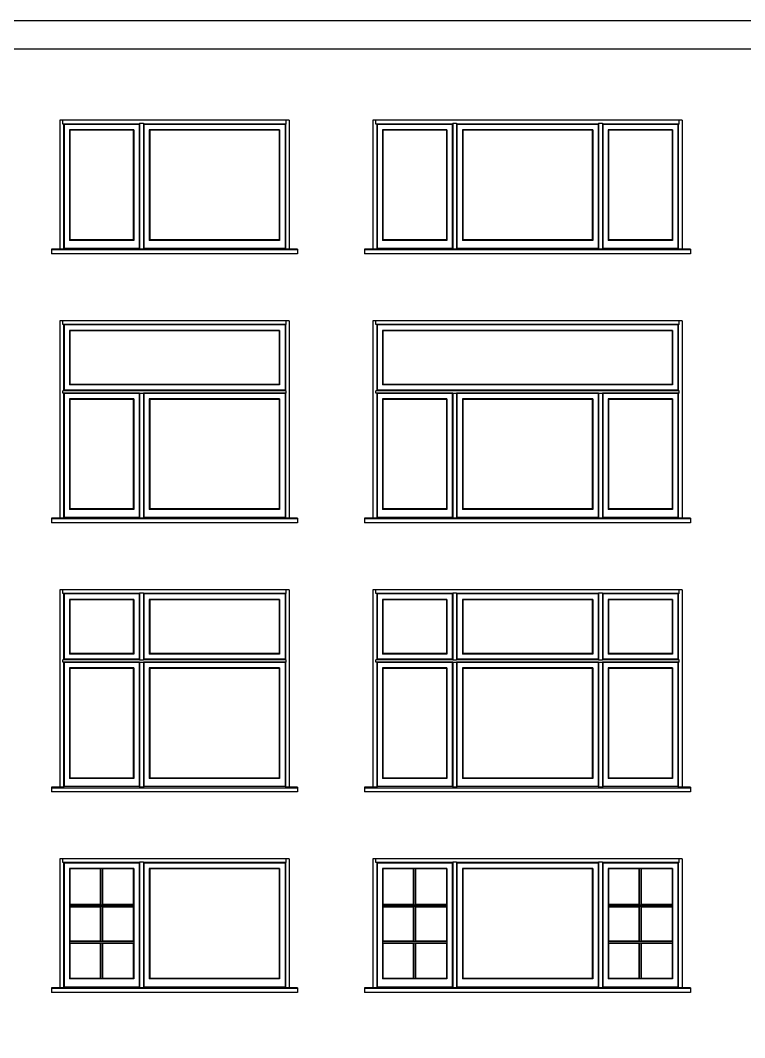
# Model space of a CAD drawing. Header units: inches. Extents: x 1985 to 11287, y 379 to 3234.
# Drawn here: x 9353.9 to 9613.8, y 1738.7 to 2103.7 of the extents above; entities that cross this region are included whole.
import ezdxf

# ---------------------------------------------------------------- set-up
doc = ezdxf.new("R2010")
doc.units = ezdxf.units.IN
doc.header["$MEASUREMENT"] = 0
doc.layers.add('elevation 99', color=7, linetype='CONTINUOUS')
doc.layers.add('separation 99', color=3, linetype='CONTINUOUS')

msp = doc.modelspace()

# ---------------------------------------------------------------- linework, layer by layer
at = {"layer": 'elevation 99'}
for p, q in [((9368.089626, 2067.85215), (9368.089626, 2021.601045)), ((9398.089608, 2067.85215), (9368.089626, 2067.85215)), ((9369.152126, 2066.47715), (9369.152126, 2067.85215)), ((9369.464626, 2066.47715), (9369.152126, 2066.47715)), ((9369.464626, 2066.47715), (9369.464626, 2021.601045)), ((9396.714608, 2066.47715), (9369.464626, 2066.47715)), ((9369.608032, 2066.333464), (9369.608032, 2021.851512)), ((9396.570922, 2066.333464), (9369.608032, 2066.333464)), ((9396.570922, 2066.333464), (9396.570922, 2021.851512)), ((9450.402089, 2067.85215), (9396.714608, 2067.85215)), ((9396.714608, 2066.78965), (9396.714608, 2021.601045)), ((9396.714608, 2066.78965), (9398.089608, 2066.78965)), ((9396.714608, 2066.47715), (9396.714608, 2021.601045)), ((9398.089608, 2066.78965), (9398.089608, 2021.601045)), ((9398.089608, 2066.47715), (9398.089608, 2021.601045)), ((9449.339589, 2066.47715), (9398.089608, 2066.47715)), ((9398.233014, 2066.333464), (9398.233014, 2021.851512)), ((9448.883404, 2066.333464), (9398.233014, 2066.333464)), ((9448.883404, 2066.333464), (9448.883404, 2021.851512)), ((9450.402089, 2067.85215), (9449.027089, 2067.85215)), ((9449.027089, 2066.47715), (9449.027089, 2021.601045)), ((9449.027089, 2066.47715), (9449.027089, 2021.601045)), ((9449.339589, 2066.47715), (9449.339589, 2067.85215)), ((9450.402089, 2067.85215), (9450.402089, 2021.601045)), ((9450.402089, 2066.78965), (9450.402089, 2021.601045)), ((9450.402089, 2066.47715), (9450.402089, 2021.601045)), ((9480.402047, 2067.85215), (9480.402047, 2021.601045)), ((9510.402029, 2067.85215), (9480.402047, 2067.85215)), ((9481.464547, 2066.47715), (9481.464547, 2067.85215)), ((9481.777047, 2066.47715), (9481.464547, 2066.47715)), ((9481.777047, 2066.47715), (9481.777047, 2021.601045)), ((9509.027029, 2066.47715), (9481.777047, 2066.47715)), ((9481.920453, 2066.333464), (9481.920453, 2021.851512)), ((9508.883343, 2066.333464), (9481.920453, 2066.333464)), ((9508.883343, 2066.333464), (9508.883343, 2021.851512)), ((9562.71451, 2067.85215), (9509.027029, 2067.85215)), ((9509.027029, 2066.78965), (9509.027029, 2021.601045)), ((9509.027029, 2066.78965), (9510.402029, 2066.78965)), ((9509.027029, 2066.47715), (9509.027029, 2021.601045)), ((9510.402029, 2066.78965), (9510.402029, 2021.601045)), ((9510.402029, 2066.47715), (9510.402029, 2021.601045)), ((9561.33951, 2066.47715), (9510.402029, 2066.47715)), ((9510.545435, 2066.333464), (9510.545435, 2021.851512)), ((9561.195825, 2066.333464), (9510.545435, 2066.333464)), ((9561.195825, 2066.333464), (9561.195825, 2021.851512)), ((9591.339492, 2067.85215), (9561.33951, 2067.85215)), ((9561.33951, 2066.78965), (9561.33951, 2021.601045)), ((9561.33951, 2066.78965), (9562.71451, 2066.78965)), ((9561.33951, 2066.47715), (9561.33951, 2021.601045)), ((9562.71451, 2066.78965), (9562.71451, 2021.601045)), ((9562.71451, 2066.47715), (9562.71451, 2021.601045)), ((9590.276992, 2066.47715), (9562.71451, 2066.47715)), ((9562.857917, 2066.333464), (9562.857917, 2021.851512)), ((9589.820806, 2066.333464), (9562.857917, 2066.333464)), ((9589.820806, 2066.333464), (9589.820806, 2021.851512)), ((9589.964492, 2066.47715), (9589.964492, 2021.601045)), ((9590.276992, 2066.47715), (9590.276992, 2067.85215)), ((9591.339492, 2067.85215), (9591.339492, 2021.601045)), ((9371.553912, 2064.387865), (9371.553912, 2024.734454)), ((9394.625322, 2064.387865), (9371.553912, 2064.387865)), ((9371.714626, 2064.22715), (9371.714626, 2024.895168)), ((9394.464608, 2064.22715), (9371.714626, 2064.22715)), ((9394.464608, 2064.22715), (9394.464608, 2024.895168)), ((9394.625322, 2064.387865), (9394.625322, 2024.734454)), ((9400.178893, 2064.387865), (9400.178893, 2024.734454)), ((9446.937804, 2064.387865), (9400.178893, 2064.387865)), ((9400.339608, 2064.22715), (9400.339608, 2024.895168)), ((9446.777089, 2064.22715), (9400.339608, 2064.22715)), ((9446.777089, 2064.22715), (9446.777089, 2024.895168)), ((9446.937804, 2064.387865), (9446.937804, 2024.734454)), ((9483.866333, 2064.387865), (9483.866333, 2024.734454)), ((9506.937743, 2064.387865), (9483.866333, 2064.387865)), ((9484.027047, 2064.22715), (9484.027047, 2024.895168)), ((9506.777029, 2064.22715), (9484.027047, 2064.22715)), ((9506.777029, 2064.22715), (9506.777029, 2024.895168)), ((9506.937743, 2064.387865), (9506.937743, 2024.734454)), ((9512.491314, 2064.387865), (9512.491314, 2024.734454)), ((9559.250225, 2064.387865), (9512.491314, 2064.387865)), ((9512.652029, 2064.22715), (9512.652029, 2024.895168)), ((9559.08951, 2064.22715), (9512.652029, 2064.22715)), ((9559.08951, 2064.22715), (9559.08951, 2024.895168)), ((9559.250225, 2064.387865), (9559.250225, 2024.734454)), ((9564.803796, 2064.387865), (9564.803796, 2024.734454)), ((9587.875207, 2064.387865), (9564.803796, 2064.387865)), ((9564.96451, 2064.22715), (9564.96451, 2024.895168)), ((9587.714492, 2064.22715), (9564.96451, 2064.22715)), ((9587.714492, 2064.22715), (9587.714492, 2024.895168)), ((9587.875207, 2064.387865), (9587.875207, 2024.734454)), ((9394.625322, 2024.734454), (9371.553912, 2024.734454)), ((9394.464608, 2024.895168), (9371.714626, 2024.895168)), ((9446.937804, 2024.734454), (9400.178893, 2024.734454)), ((9446.777089, 2024.895168), (9400.339608, 2024.895168)), ((9506.937743, 2024.734454), (9483.866333, 2024.734454)), ((9506.777029, 2024.895168), (9484.027047, 2024.895168)), ((9559.250225, 2024.734454), (9512.491314, 2024.734454)), ((9559.08951, 2024.895168), (9512.652029, 2024.895168)), ((9587.875207, 2024.734454), (9564.803796, 2024.734454)), ((9587.714492, 2024.895168), (9564.96451, 2024.895168)), ((9369.464626, 2021.601045), (9365.089626, 2021.601045)), ((9365.089626, 2021.601045), (9365.089626, 2019.918302)), ((9401.089608, 2021.314514), (9365.089626, 2021.314514)), ((9401.089608, 2019.918302), (9365.089626, 2019.918302)), ((9396.570922, 2021.851512), (9369.608032, 2021.851512)), ((9453.402089, 2021.314514), (9393.714608, 2021.314514)), ((9453.402089, 2019.918302), (9393.714608, 2019.918302)), ((9398.089608, 2021.601045), (9396.714608, 2021.601045)), ((9448.883404, 2021.851512), (9398.233014, 2021.851512)), ((9453.402089, 2021.314514), (9446.027089, 2021.314514)), ((9453.402089, 2019.918302), (9446.027089, 2019.918302)), ((9453.402089, 2021.601045), (9449.027089, 2021.601045)), ((9450.402089, 2021.601045), (9449.027089, 2021.601045)), ((9453.402089, 2021.601045), (9453.402089, 2019.918302)), ((9481.777047, 2021.601045), (9477.402047, 2021.601045)), ((9477.402047, 2021.601045), (9477.402047, 2019.918302)), ((9513.402029, 2021.314514), (9477.402047, 2021.314514)), ((9513.402029, 2019.918302), (9477.402047, 2019.918302)), ((9508.883343, 2021.851512), (9481.920453, 2021.851512)), ((9565.71451, 2021.314514), (9506.027029, 2021.314514)), ((9565.71451, 2019.918302), (9506.027029, 2019.918302)), ((9510.402029, 2021.601045), (9509.027029, 2021.601045)), ((9561.195825, 2021.851512), (9510.545435, 2021.851512)), ((9594.339492, 2021.314514), (9558.33951, 2021.314514)), ((9594.339492, 2019.918302), (9558.33951, 2019.918302)), ((9562.71451, 2021.601045), (9561.33951, 2021.601045)), ((9589.820806, 2021.851512), (9562.857917, 2021.851512)), ((9594.339492, 2021.601045), (9589.964492, 2021.601045)), ((9594.339492, 2021.601045), (9594.339492, 2019.918302)), ((9368.089626, 1995.918311), (9368.089626, 1970.728706)), ((9398.089608, 1995.918311), (9368.089626, 1995.918311)), ((9369.152126, 1994.543309), (9369.152126, 1995.918311)), ((9396.714608, 1994.543309), (9369.152126, 1994.543309)), ((9369.464626, 1994.543309), (9369.464626, 1970.728706)), ((9369.608032, 1994.399624), (9369.608032, 1970.979173)), ((9396.570922, 1994.399624), (9369.608032, 1994.399624)), ((9449.339589, 1994.543309), (9392.214608, 1994.543309)), ((9448.883404, 1994.399624), (9392.358014, 1994.399624)), ((9450.402089, 1995.918311), (9396.714608, 1995.918311)), ((9448.883404, 1994.399624), (9448.883404, 1970.979173)), ((9450.402089, 1995.918311), (9449.027089, 1995.918311)), ((9449.027089, 1994.543309), (9449.027089, 1970.728706)), ((9449.339589, 1994.543309), (9449.339589, 1995.918311)), ((9450.402089, 1995.918311), (9450.402089, 1970.728706)), ((9480.402047, 1995.918311), (9480.402047, 1970.728706)), ((9510.402029, 1995.918311), (9480.402047, 1995.918311)), ((9481.464547, 1994.543309), (9481.464547, 1995.918311)), ((9509.027029, 1994.543309), (9481.464547, 1994.543309)), ((9481.777047, 1994.543309), (9481.777047, 1970.728706)), ((9481.920453, 1994.399624), (9481.920453, 1970.979173)), ((9508.883343, 1994.399624), (9481.920453, 1994.399624)), ((9590.276992, 1994.543309), (9504.527029, 1994.543309)), ((9589.820806, 1994.399624), (9504.670435, 1994.399624)), ((9562.71451, 1995.918311), (9509.027029, 1995.918311)), ((9591.339492, 1995.918311), (9561.33951, 1995.918311)), ((9589.820806, 1994.399624), (9589.820806, 1970.979173)), ((9589.964492, 1994.543309), (9589.964492, 1970.728706)), ((9590.276992, 1994.543309), (9590.276992, 1995.918311)), ((9591.339492, 1995.918311), (9591.339492, 1970.728706)), ((9371.553912, 1992.454024), (9371.553912, 1972.862115)), ((9394.625322, 1992.454024), (9371.553912, 1992.454024)), ((9371.714626, 1992.293309), (9371.714626, 1973.022829)), ((9394.464608, 1992.293309), (9371.714626, 1992.293309)), ((9446.937804, 1992.454024), (9394.303893, 1992.454024)), ((9446.777089, 1992.293309), (9394.464608, 1992.293309)), ((9446.777089, 1992.293309), (9446.777089, 1973.022829)), ((9446.937804, 1992.454024), (9446.937804, 1972.862115)), ((9483.866333, 1992.454024), (9483.866333, 1972.862115)), ((9506.937743, 1992.454024), (9483.866333, 1992.454024)), ((9484.027047, 1992.293309), (9484.027047, 1973.022829)), ((9506.777029, 1992.293309), (9484.027047, 1992.293309)), ((9587.875207, 1992.454024), (9506.616314, 1992.454024)), ((9587.714492, 1992.293309), (9506.777029, 1992.293309)), ((9587.714492, 1992.293309), (9587.714492, 1973.022829)), ((9587.875207, 1992.454024), (9587.875207, 1972.862115)), ((9396.570922, 1970.979173), (9369.608032, 1970.979173)), ((9394.625322, 1972.862115), (9371.553912, 1972.862115)), ((9394.464608, 1973.022829), (9371.714626, 1973.022829)), ((9448.883404, 1970.979173), (9392.358014, 1970.979173)), ((9446.937804, 1972.862115), (9394.303893, 1972.862115)), ((9446.777089, 1973.022829), (9394.464608, 1973.022829)), ((9508.883343, 1970.979173), (9481.920453, 1970.979173)), ((9506.937743, 1972.862115), (9483.866333, 1972.862115)), ((9506.777029, 1973.022829), (9484.027047, 1973.022829)), ((9589.820806, 1970.979173), (9504.670435, 1970.979173)), ((9587.875207, 1972.862115), (9506.616314, 1972.862115)), ((9587.714492, 1973.022829), (9506.777029, 1973.022829)), ((9368.089626, 1970.728706), (9368.089626, 1925.072399)), ((9396.714608, 1970.728706), (9369.152126, 1970.728706)), ((9369.152126, 1969.948504), (9369.152126, 1970.728706)), ((9396.714608, 1969.948504), (9369.152126, 1969.948504)), ((9369.464626, 1969.948504), (9369.464626, 1925.072399)), ((9369.608032, 1969.804819), (9369.608032, 1925.322866)), ((9396.570922, 1969.804819), (9369.608032, 1969.804819)), ((9371.553912, 1967.859219), (9371.553912, 1928.205808)), ((9394.625322, 1967.859219), (9371.553912, 1967.859219)), ((9371.714626, 1967.698504), (9371.714626, 1928.366523)), ((9394.464608, 1967.698504), (9371.714626, 1967.698504)), ((9449.339589, 1970.728706), (9392.214608, 1970.728706)), ((9394.464608, 1967.698504), (9394.464608, 1928.366523)), ((9394.625322, 1967.859219), (9394.625322, 1928.205808)), ((9396.570922, 1969.804819), (9396.570922, 1925.322866)), ((9396.714608, 1969.948504), (9396.714608, 1925.072399)), ((9396.714608, 1969.948504), (9396.714608, 1925.072399)), ((9396.714608, 1969.948504), (9398.089608, 1969.948504)), ((9398.089608, 1969.948504), (9398.089608, 1925.072399)), ((9398.089608, 1969.948504), (9398.089608, 1925.072399)), ((9449.027089, 1969.948504), (9398.089608, 1969.948504)), ((9398.233014, 1969.804819), (9398.233014, 1925.322866)), ((9448.883404, 1969.804819), (9398.233014, 1969.804819)), ((9400.178893, 1967.859219), (9400.178893, 1928.205808)), ((9446.937804, 1967.859219), (9400.178893, 1967.859219)), ((9400.339608, 1967.698504), (9400.339608, 1928.366523)), ((9446.777089, 1967.698504), (9400.339608, 1967.698504)), ((9446.777089, 1967.698504), (9446.777089, 1928.366523)), ((9446.937804, 1967.859219), (9446.937804, 1928.205808)), ((9448.883404, 1969.804819), (9448.883404, 1925.322866)), ((9449.027089, 1969.948504), (9449.027089, 1925.072399)), ((9449.027089, 1969.948504), (9449.027089, 1925.072399)), ((9449.339589, 1969.948504), (9449.027089, 1969.948504)), ((9449.339589, 1969.948504), (9449.339589, 1970.728706)), ((9450.402089, 1970.728706), (9450.402089, 1925.072399)), ((9450.402089, 1969.948504), (9450.402089, 1925.072399)), ((9450.402089, 1969.948504), (9450.402089, 1925.072399)), ((9480.402047, 1970.728706), (9480.402047, 1925.072399)), ((9509.027029, 1970.728706), (9481.464547, 1970.728706)), ((9481.464547, 1969.948504), (9481.464547, 1970.728706)), ((9509.027029, 1969.948504), (9481.464547, 1969.948504)), ((9481.777047, 1969.948504), (9481.777047, 1925.072399)), ((9481.920453, 1969.804819), (9481.920453, 1925.322866)), ((9508.883343, 1969.804819), (9481.920453, 1969.804819)), ((9483.866333, 1967.859219), (9483.866333, 1928.205808)), ((9506.937743, 1967.859219), (9483.866333, 1967.859219)), ((9484.027047, 1967.698504), (9484.027047, 1928.366523)), ((9506.777029, 1967.698504), (9484.027047, 1967.698504)), ((9590.276992, 1970.728706), (9504.527029, 1970.728706)), ((9506.777029, 1967.698504), (9506.777029, 1928.366523)), ((9506.937743, 1967.859219), (9506.937743, 1928.205808)), ((9508.883343, 1969.804819), (9508.883343, 1925.322866)), ((9509.027029, 1969.948504), (9509.027029, 1925.072399)), ((9509.027029, 1969.948504), (9509.027029, 1925.072399)), ((9509.027029, 1969.948504), (9510.402029, 1969.948504)), ((9510.402029, 1969.948504), (9510.402029, 1925.072399)), ((9510.402029, 1969.948504), (9510.402029, 1925.072399)), ((9561.33951, 1969.948504), (9510.402029, 1969.948504)), ((9510.545435, 1969.804819), (9510.545435, 1925.322866)), ((9561.195825, 1969.804819), (9510.545435, 1969.804819)), ((9512.491314, 1967.859219), (9512.491314, 1928.205808)), ((9559.250225, 1967.859219), (9512.491314, 1967.859219)), ((9512.652029, 1967.698504), (9512.652029, 1928.366523)), ((9559.08951, 1967.698504), (9512.652029, 1967.698504)), ((9559.08951, 1967.698504), (9559.08951, 1928.366523)), ((9559.250225, 1967.859219), (9559.250225, 1928.205808)), ((9561.195825, 1969.804819), (9561.195825, 1925.322866)), ((9561.33951, 1969.948504), (9561.33951, 1925.072399)), ((9561.33951, 1969.948504), (9561.33951, 1925.072399)), ((9561.33951, 1969.948504), (9562.71451, 1969.948504)), ((9562.71451, 1969.948504), (9562.71451, 1925.072399)), ((9562.71451, 1969.948504), (9562.71451, 1925.072399)), ((9590.276992, 1969.948504), (9562.71451, 1969.948504)), ((9562.857917, 1969.804819), (9562.857917, 1925.322866)), ((9589.820806, 1969.804819), (9562.857917, 1969.804819)), ((9564.803796, 1967.859219), (9564.803796, 1928.205808)), ((9587.875207, 1967.859219), (9564.803796, 1967.859219)), ((9564.96451, 1967.698504), (9564.96451, 1928.366523)), ((9587.714492, 1967.698504), (9564.96451, 1967.698504)), ((9587.714492, 1967.698504), (9587.714492, 1928.366523)), ((9587.875207, 1967.859219), (9587.875207, 1928.205808)), ((9589.820806, 1969.804819), (9589.820806, 1925.322866)), ((9589.964492, 1969.948504), (9589.964492, 1925.072399)), ((9590.276992, 1969.948504), (9590.276992, 1970.728706)), ((9591.339492, 1970.728706), (9591.339492, 1925.072399)), ((9394.625322, 1928.205808), (9371.553912, 1928.205808)), ((9394.464608, 1928.366523), (9371.714626, 1928.366523)), ((9446.937804, 1928.205808), (9400.178893, 1928.205808)), ((9446.777089, 1928.366523), (9400.339608, 1928.366523)), ((9506.937743, 1928.205808), (9483.866333, 1928.205808)), ((9506.777029, 1928.366523), (9484.027047, 1928.366523)), ((9559.250225, 1928.205808), (9512.491314, 1928.205808)), ((9559.08951, 1928.366523), (9512.652029, 1928.366523)), ((9587.875207, 1928.205808), (9564.803796, 1928.205808)), ((9587.714492, 1928.366523), (9564.96451, 1928.366523)), ((9369.464626, 1925.072399), (9365.089626, 1925.072399)), ((9365.089626, 1925.072399), (9365.089626, 1923.389656)), ((9401.089608, 1924.785868), (9365.089626, 1924.785868)), ((9396.570922, 1925.322866), (9369.608032, 1925.322866)), ((9453.402089, 1924.785868), (9393.714608, 1924.785868)), ((9398.089608, 1925.072399), (9396.714608, 1925.072399)), ((9448.883404, 1925.322866), (9398.233014, 1925.322866)), ((9453.402089, 1924.785868), (9446.027089, 1924.785868)), ((9453.402089, 1925.072399), (9449.027089, 1925.072399)), ((9450.402089, 1925.072399), (9449.027089, 1925.072399)), ((9453.402089, 1925.072399), (9453.402089, 1923.389656)), ((9481.777047, 1925.072399), (9477.402047, 1925.072399)), ((9477.402047, 1925.072399), (9477.402047, 1923.389656)), ((9513.402029, 1924.785868), (9477.402047, 1924.785868)), ((9508.883343, 1925.322866), (9481.920453, 1925.322866)), ((9565.71451, 1924.785868), (9506.027029, 1924.785868)), ((9510.402029, 1925.072399), (9509.027029, 1925.072399)), ((9561.195825, 1925.322866), (9510.545435, 1925.322866)), ((9594.339492, 1924.785868), (9558.33951, 1924.785868)), ((9562.71451, 1925.072399), (9561.33951, 1925.072399)), ((9589.820806, 1925.322866), (9562.857917, 1925.322866)), ((9594.339492, 1925.072399), (9589.964492, 1925.072399)), ((9594.339492, 1925.072399), (9594.339492, 1923.389656)), ((9401.089608, 1923.389656), (9365.089626, 1923.389656)), ((9453.402089, 1923.389656), (9393.714608, 1923.389656)), ((9453.402089, 1923.389656), (9446.027089, 1923.389656)), ((9513.402029, 1923.389656), (9477.402047, 1923.389656)), ((9565.71451, 1923.389656), (9506.027029, 1923.389656)), ((9594.339492, 1923.389656), (9558.33951, 1923.389656)), ((9368.089626, 1899.389656), (9368.089626, 1874.200051)), ((9398.089608, 1899.389656), (9368.089626, 1899.389656)), ((9369.152126, 1898.014655), (9369.152126, 1899.389656)), ((9396.714608, 1898.014655), (9369.152126, 1898.014655)), ((9369.464626, 1898.014655), (9369.464626, 1874.200051)), ((9369.608032, 1897.870969), (9369.608032, 1874.450518)), ((9396.570922, 1897.870969), (9369.608032, 1897.870969)), ((9396.570922, 1897.870969), (9396.570922, 1874.450518)), ((9450.402089, 1899.389656), (9396.714608, 1899.389656)), ((9396.714608, 1898.327155), (9396.714608, 1874.200051)), ((9396.714608, 1898.327155), (9398.089608, 1898.327155)), ((9396.714608, 1898.014655), (9396.714608, 1874.200051)), ((9398.089608, 1898.327155), (9398.089608, 1874.200051)), ((9398.089608, 1898.014655), (9398.089608, 1874.200051)), ((9449.027089, 1898.014655), (9398.089608, 1898.014655)), ((9398.233014, 1897.870969), (9398.233014, 1874.450518)), ((9448.883404, 1897.870969), (9398.233014, 1897.870969)), ((9448.883404, 1897.870969), (9448.883404, 1874.450518)), ((9450.402089, 1899.389656), (9449.027089, 1899.389656)), ((9449.027089, 1898.014655), (9449.027089, 1874.200051)), ((9449.027089, 1898.014655), (9449.027089, 1874.200051)), ((9449.339589, 1898.014655), (9449.027089, 1898.014655)), ((9449.339589, 1898.014655), (9449.339589, 1899.389656)), ((9450.402089, 1899.389656), (9450.402089, 1874.200051)), ((9480.402047, 1899.389656), (9480.402047, 1874.200051)), ((9510.402029, 1899.389656), (9480.402047, 1899.389656)), ((9481.464547, 1898.014655), (9481.464547, 1899.389656)), ((9509.027029, 1898.014655), (9481.464547, 1898.014655)), ((9481.777047, 1898.014655), (9481.777047, 1874.200051)), ((9481.920453, 1897.870969), (9481.920453, 1874.450518)), ((9508.883343, 1897.870969), (9481.920453, 1897.870969)), ((9508.883343, 1897.870969), (9508.883343, 1874.450518)), ((9562.71451, 1899.389656), (9509.027029, 1899.389656)), ((9509.027029, 1898.327155), (9509.027029, 1874.200051)), ((9509.027029, 1898.327155), (9510.402029, 1898.327155)), ((9509.027029, 1898.014655), (9509.027029, 1874.200051)), ((9510.402029, 1898.327155), (9510.402029, 1874.200051)), ((9510.402029, 1898.014655), (9510.402029, 1874.200051)), ((9561.33951, 1898.014655), (9510.402029, 1898.014655)), ((9510.545435, 1897.870969), (9510.545435, 1874.450518)), ((9561.195825, 1897.870969), (9510.545435, 1897.870969)), ((9561.195825, 1897.870969), (9561.195825, 1874.450518)), ((9591.339492, 1899.389656), (9561.33951, 1899.389656)), ((9561.33951, 1898.327155), (9561.33951, 1874.200051)), ((9561.33951, 1898.327155), (9562.71451, 1898.327155)), ((9561.33951, 1898.014655), (9561.33951, 1874.200051)), ((9562.71451, 1898.327155), (9562.71451, 1874.200051)), ((9562.71451, 1898.014655), (9562.71451, 1874.200051)), ((9590.276992, 1898.014655), (9562.71451, 1898.014655)), ((9562.857917, 1897.870969), (9562.857917, 1874.450518)), ((9589.820806, 1897.870969), (9562.857917, 1897.870969)), ((9589.820806, 1897.870969), (9589.820806, 1874.450518)), ((9589.964492, 1898.014655), (9589.964492, 1874.200051)), ((9590.276992, 1898.014655), (9590.276992, 1899.389656)), ((9591.339492, 1899.389656), (9591.339492, 1874.200051)), ((9371.553912, 1895.925369), (9371.553912, 1876.33346)), ((9394.625322, 1895.925369), (9371.553912, 1895.925369)), ((9371.714626, 1895.764655), (9371.714626, 1876.494175)), ((9394.464608, 1895.764655), (9371.714626, 1895.764655)), ((9394.464608, 1895.764655), (9394.464608, 1876.494175)), ((9394.625322, 1895.925369), (9394.625322, 1876.33346)), ((9400.178893, 1895.925369), (9400.178893, 1876.33346)), ((9446.937804, 1895.925369), (9400.178893, 1895.925369)), ((9400.339608, 1895.764655), (9400.339608, 1876.494175)), ((9446.777089, 1895.764655), (9400.339608, 1895.764655)), ((9446.777089, 1895.764655), (9446.777089, 1876.494175)), ((9446.937804, 1895.925369), (9446.937804, 1876.33346)), ((9483.866333, 1895.925369), (9483.866333, 1876.33346)), ((9506.937743, 1895.925369), (9483.866333, 1895.925369)), ((9484.027047, 1895.764655), (9484.027047, 1876.494175)), ((9506.777029, 1895.764655), (9484.027047, 1895.764655)), ((9506.777029, 1895.764655), (9506.777029, 1876.494175)), ((9506.937743, 1895.925369), (9506.937743, 1876.33346)), ((9512.491314, 1895.925369), (9512.491314, 1876.33346)), ((9559.250225, 1895.925369), (9512.491314, 1895.925369)), ((9512.652029, 1895.764655), (9512.652029, 1876.494175)), ((9559.08951, 1895.764655), (9512.652029, 1895.764655)), ((9559.08951, 1895.764655), (9559.08951, 1876.494175)), ((9559.250225, 1895.925369), (9559.250225, 1876.33346)), ((9564.803796, 1895.925369), (9564.803796, 1876.33346)), ((9587.875207, 1895.925369), (9564.803796, 1895.925369)), ((9564.96451, 1895.764655), (9564.96451, 1876.494175)), ((9587.714492, 1895.764655), (9564.96451, 1895.764655)), ((9587.714492, 1895.764655), (9587.714492, 1876.494175)), ((9587.875207, 1895.925369), (9587.875207, 1876.33346)), ((9394.625322, 1876.33346), (9371.553912, 1876.33346)), ((9394.464608, 1876.494175), (9371.714626, 1876.494175)), ((9446.937804, 1876.33346), (9400.178893, 1876.33346)), ((9446.777089, 1876.494175), (9400.339608, 1876.494175)), ((9506.937743, 1876.33346), (9483.866333, 1876.33346)), ((9506.777029, 1876.494175), (9484.027047, 1876.494175)), ((9559.250225, 1876.33346), (9512.491314, 1876.33346)), ((9559.08951, 1876.494175), (9512.652029, 1876.494175)), ((9587.875207, 1876.33346), (9564.803796, 1876.33346)), ((9587.714492, 1876.494175), (9564.96451, 1876.494175)), ((9368.089626, 1874.200051), (9368.089626, 1828.543744)), ((9396.714608, 1874.200051), (9369.152126, 1874.200051)), ((9369.152126, 1873.41985), (9369.152126, 1874.200051)), ((9396.714608, 1873.41985), (9369.152126, 1873.41985)), ((9369.464626, 1873.41985), (9369.464626, 1828.543744)), ((9396.570922, 1874.450518), (9369.608032, 1874.450518)), ((9369.608032, 1873.276164), (9369.608032, 1828.794211)), ((9396.570922, 1873.276164), (9369.608032, 1873.276164)), ((9396.570922, 1873.276164), (9396.570922, 1828.794211)), ((9396.714608, 1874.200051), (9398.089608, 1874.200051)), ((9396.714608, 1873.41985), (9396.714608, 1828.543744)), ((9396.714608, 1873.41985), (9396.714608, 1828.543744)), ((9396.714608, 1873.41985), (9398.089608, 1873.41985)), ((9449.339589, 1874.200051), (9398.089608, 1874.200051)), ((9398.089608, 1873.41985), (9398.089608, 1828.543744)), ((9398.089608, 1873.41985), (9398.089608, 1828.543744)), ((9449.339589, 1873.41985), (9398.089608, 1873.41985)), ((9448.883404, 1874.450518), (9398.233014, 1874.450518)), ((9398.233014, 1873.276164), (9398.233014, 1828.794211)), ((9448.883404, 1873.276164), (9398.233014, 1873.276164)), ((9448.883404, 1873.276164), (9448.883404, 1828.794211)), ((9449.027089, 1873.41985), (9449.027089, 1828.543744)), ((9449.027089, 1873.41985), (9449.027089, 1828.543744)), ((9449.339589, 1873.41985), (9449.339589, 1874.200051)), ((9450.402089, 1874.200051), (9450.402089, 1828.543744)), ((9480.402047, 1874.200051), (9480.402047, 1828.543744)), ((9509.027029, 1874.200051), (9481.464547, 1874.200051)), ((9481.464547, 1873.41985), (9481.464547, 1874.200051)), ((9509.027029, 1873.41985), (9481.464547, 1873.41985)), ((9481.777047, 1873.41985), (9481.777047, 1828.543744)), ((9508.883343, 1874.450518), (9481.920453, 1874.450518)), ((9481.920453, 1873.276164), (9481.920453, 1828.794211)), ((9508.883343, 1873.276164), (9481.920453, 1873.276164)), ((9508.883343, 1873.276164), (9508.883343, 1828.794211)), ((9509.027029, 1874.200051), (9510.402029, 1874.200051)), ((9509.027029, 1873.41985), (9509.027029, 1828.543744)), ((9509.027029, 1873.41985), (9509.027029, 1828.543744)), ((9509.027029, 1873.41985), (9510.402029, 1873.41985)), ((9561.33951, 1874.200051), (9510.402029, 1874.200051)), ((9510.402029, 1873.41985), (9510.402029, 1828.543744)), ((9510.402029, 1873.41985), (9510.402029, 1828.543744)), ((9561.33951, 1873.41985), (9510.402029, 1873.41985)), ((9561.195825, 1874.450518), (9510.545435, 1874.450518)), ((9510.545435, 1873.276164), (9510.545435, 1828.794211)), ((9561.195825, 1873.276164), (9510.545435, 1873.276164)), ((9561.195825, 1873.276164), (9561.195825, 1828.794211)), ((9561.33951, 1874.200051), (9562.71451, 1874.200051)), ((9561.33951, 1873.41985), (9561.33951, 1828.543744)), ((9561.33951, 1873.41985), (9561.33951, 1828.543744)), ((9561.33951, 1873.41985), (9562.71451, 1873.41985)), ((9590.276992, 1874.200051), (9562.71451, 1874.200051)), ((9562.71451, 1873.41985), (9562.71451, 1828.543744)), ((9562.71451, 1873.41985), (9562.71451, 1828.543744)), ((9590.276992, 1873.41985), (9562.71451, 1873.41985)), ((9589.820806, 1874.450518), (9562.857917, 1874.450518)), ((9562.857917, 1873.276164), (9562.857917, 1828.794211)), ((9589.820806, 1873.276164), (9562.857917, 1873.276164)), ((9589.820806, 1873.276164), (9589.820806, 1828.794211)), ((9589.964492, 1873.41985), (9589.964492, 1828.543744)), ((9590.276992, 1873.41985), (9590.276992, 1874.200051)), ((9591.339492, 1874.200051), (9591.339492, 1828.543744)), ((9371.553912, 1871.330564), (9371.553912, 1831.677154)), ((9394.625322, 1871.330564), (9371.553912, 1871.330564)), ((9371.714626, 1871.16985), (9371.714626, 1831.837868)), ((9394.464608, 1871.16985), (9371.714626, 1871.16985)), ((9394.464608, 1871.16985), (9394.464608, 1831.837868)), ((9394.625322, 1871.330564), (9394.625322, 1831.677154)), ((9400.178893, 1871.330564), (9400.178893, 1831.677154)), ((9446.937804, 1871.330564), (9400.178893, 1871.330564)), ((9400.339608, 1871.16985), (9400.339608, 1831.837868)), ((9446.777089, 1871.16985), (9400.339608, 1871.16985)), ((9446.777089, 1871.16985), (9446.777089, 1831.837868)), ((9446.937804, 1871.330564), (9446.937804, 1831.677154)), ((9483.866333, 1871.330564), (9483.866333, 1831.677154)), ((9506.937743, 1871.330564), (9483.866333, 1871.330564)), ((9484.027047, 1871.16985), (9484.027047, 1831.837868)), ((9506.777029, 1871.16985), (9484.027047, 1871.16985)), ((9506.777029, 1871.16985), (9506.777029, 1831.837868)), ((9506.937743, 1871.330564), (9506.937743, 1831.677154)), ((9512.491314, 1871.330564), (9512.491314, 1831.677154)), ((9559.250225, 1871.330564), (9512.491314, 1871.330564)), ((9512.652029, 1871.16985), (9512.652029, 1831.837868)), ((9559.08951, 1871.16985), (9512.652029, 1871.16985)), ((9559.08951, 1871.16985), (9559.08951, 1831.837868)), ((9559.250225, 1871.330564), (9559.250225, 1831.677154)), ((9564.803796, 1871.330564), (9564.803796, 1831.677154)), ((9587.875207, 1871.330564), (9564.803796, 1871.330564)), ((9564.96451, 1871.16985), (9564.96451, 1831.837868)), ((9587.714492, 1871.16985), (9564.96451, 1871.16985)), ((9587.714492, 1871.16985), (9587.714492, 1831.837868)), ((9587.875207, 1871.330564), (9587.875207, 1831.677154)), ((9369.464626, 1828.543744), (9365.089626, 1828.543744)), ((9365.089626, 1828.543744), (9365.089626, 1826.861002)), ((9396.570922, 1828.794211), (9369.608032, 1828.794211)), ((9394.625322, 1831.677154), (9371.553912, 1831.677154)), ((9394.464608, 1831.837868), (9371.714626, 1831.837868)), ((9398.089608, 1828.543744), (9396.714608, 1828.543744)), ((9448.883404, 1828.794211), (9398.233014, 1828.794211)), ((9446.937804, 1831.677154), (9400.178893, 1831.677154)), ((9446.777089, 1831.837868), (9400.339608, 1831.837868)), ((9453.402089, 1828.543744), (9449.027089, 1828.543744)), ((9453.402089, 1828.543744), (9453.402089, 1826.861002)), ((9481.777047, 1828.543744), (9477.402047, 1828.543744)), ((9477.402047, 1828.543744), (9477.402047, 1826.861002)), ((9508.883343, 1828.794211), (9481.920453, 1828.794211)), ((9506.937743, 1831.677154), (9483.866333, 1831.677154)), ((9506.777029, 1831.837868), (9484.027047, 1831.837868)), ((9510.402029, 1828.543744), (9509.027029, 1828.543744)), ((9561.195825, 1828.794211), (9510.545435, 1828.794211)), ((9559.250225, 1831.677154), (9512.491314, 1831.677154)), ((9559.08951, 1831.837868), (9512.652029, 1831.837868)), ((9562.71451, 1828.543744), (9561.33951, 1828.543744)), ((9589.820806, 1828.794211), (9562.857917, 1828.794211)), ((9587.875207, 1831.677154), (9564.803796, 1831.677154)), ((9587.714492, 1831.837868), (9564.96451, 1831.837868)), ((9594.339492, 1828.543744), (9589.964492, 1828.543744)), ((9594.339492, 1828.543744), (9594.339492, 1826.861002)), ((9401.089608, 1828.257213), (9365.089626, 1828.257213)), ((9401.089608, 1826.861002), (9365.089626, 1826.861002)), ((9453.402089, 1828.257213), (9393.714608, 1828.257213)), ((9453.402089, 1826.861002), (9393.714608, 1826.861002)), ((9453.402089, 1828.257213), (9446.027089, 1828.257213)), ((9453.402089, 1826.861002), (9446.027089, 1826.861002)), ((9513.402029, 1828.257213), (9477.402047, 1828.257213)), ((9513.402029, 1826.861002), (9477.402047, 1826.861002)), ((9565.71451, 1828.257213), (9506.027029, 1828.257213)), ((9565.71451, 1826.861002), (9506.027029, 1826.861002)), ((9594.339492, 1828.257213), (9558.33951, 1828.257213)), ((9594.339492, 1826.861002), (9558.33951, 1826.861002)), ((9368.089626, 1802.861002), (9368.089626, 1756.609896)), ((9398.089608, 1802.861002), (9368.089626, 1802.861002)), ((9369.152126, 1801.486002), (9369.152126, 1802.861002)), ((9369.464626, 1801.486002), (9369.152126, 1801.486002)), ((9369.464626, 1801.486002), (9369.464626, 1756.609896)), ((9396.714608, 1801.486002), (9369.464626, 1801.486002)), ((9369.608032, 1801.342316), (9369.608032, 1756.860363)), ((9396.570922, 1801.342316), (9369.608032, 1801.342316)), ((9371.553912, 1799.396716), (9371.553912, 1759.743305)), ((9394.625322, 1799.396716), (9371.553912, 1799.396716)), ((9382.647085, 1799.236002), (9382.807799, 1799.396716)), ((9382.807799, 1786.407159), (9382.807799, 1799.396716)), ((9383.36137, 1799.396716), (9383.522085, 1799.236002)), ((9383.36137, 1786.407159), (9383.36137, 1799.396716)), ((9394.625322, 1799.396716), (9394.625322, 1759.743305)), ((9396.570922, 1801.342316), (9396.570922, 1756.860363)), ((9450.402089, 1802.861002), (9396.714608, 1802.861002)), ((9396.714608, 1801.798502), (9396.714608, 1756.609896)), ((9396.714608, 1801.798502), (9398.089608, 1801.798502)), ((9396.714608, 1801.486002), (9396.714608, 1756.609896)), ((9398.089608, 1801.798502), (9398.089608, 1756.609896)), ((9398.089608, 1801.486002), (9398.089608, 1756.609896)), ((9449.027089, 1801.486002), (9398.089608, 1801.486002)), ((9398.233014, 1801.342316), (9398.233014, 1756.860363)), ((9448.883404, 1801.342316), (9398.233014, 1801.342316)), ((9400.178893, 1799.396716), (9400.178893, 1759.743305)), ((9446.937804, 1799.396716), (9400.178893, 1799.396716)), ((9446.937804, 1799.396716), (9446.937804, 1759.743305)), ((9448.883404, 1801.342316), (9448.883404, 1756.860363)), ((9450.402089, 1802.861002), (9449.027089, 1802.861002)), ((9449.027089, 1801.486002), (9449.027089, 1756.609896)), ((9449.027089, 1801.486002), (9449.027089, 1756.609896)), ((9449.339589, 1801.486002), (9449.027089, 1801.486002)), ((9449.339589, 1801.486002), (9449.339589, 1802.861002)), ((9450.402089, 1802.861002), (9450.402089, 1756.609896)), ((9480.402047, 1802.861002), (9480.402047, 1756.609896)), ((9510.402029, 1802.861002), (9480.402047, 1802.861002)), ((9481.464547, 1801.486002), (9481.464547, 1802.861002)), ((9481.777047, 1801.486002), (9481.464547, 1801.486002)), ((9481.777047, 1801.486002), (9481.777047, 1756.609896)), ((9509.027029, 1801.486002), (9481.777047, 1801.486002)), ((9481.920453, 1801.342316), (9481.920453, 1756.860363)), ((9508.883343, 1801.342316), (9481.920453, 1801.342316)), ((9483.866333, 1799.396716), (9483.866333, 1759.743305)), ((9506.937743, 1799.396716), (9483.866333, 1799.396716)), ((9494.959506, 1799.236002), (9495.12022, 1799.396716)), ((9495.12022, 1786.407159), (9495.12022, 1799.396716)), ((9495.673791, 1799.396716), (9495.834506, 1799.236002)), ((9495.673791, 1786.407159), (9495.673791, 1799.396716)), ((9506.937743, 1799.396716), (9506.937743, 1759.743305)), ((9508.883343, 1801.342316), (9508.883343, 1756.860363)), ((9562.71451, 1802.861002), (9509.027029, 1802.861002)), ((9509.027029, 1801.798502), (9509.027029, 1756.609896)), ((9509.027029, 1801.798502), (9510.402029, 1801.798502)), ((9509.027029, 1801.486002), (9509.027029, 1756.609896)), ((9510.402029, 1801.798502), (9510.402029, 1756.609896)), ((9510.402029, 1801.486002), (9510.402029, 1756.609896)), ((9561.33951, 1801.486002), (9510.402029, 1801.486002)), ((9510.545435, 1801.342316), (9510.545435, 1756.860363)), ((9561.195825, 1801.342316), (9510.545435, 1801.342316)), ((9512.491314, 1799.396716), (9512.491314, 1759.743305)), ((9559.250225, 1799.396716), (9512.491314, 1799.396716)), ((9559.250225, 1799.396716), (9559.250225, 1759.743305)), ((9561.195825, 1801.342316), (9561.195825, 1756.860363)), ((9591.339492, 1802.861002), (9561.33951, 1802.861002)), ((9561.33951, 1801.798502), (9561.33951, 1756.609896)), ((9561.33951, 1801.798502), (9562.71451, 1801.798502)), ((9561.33951, 1801.486002), (9561.33951, 1756.609896)), ((9562.71451, 1801.798502), (9562.71451, 1756.609896)), ((9562.71451, 1801.486002), (9562.71451, 1756.609896)), ((9590.276992, 1801.486002), (9562.71451, 1801.486002)), ((9562.857917, 1801.342316), (9562.857917, 1756.860363)), ((9589.820806, 1801.342316), (9562.857917, 1801.342316)), ((9564.803796, 1799.396716), (9564.803796, 1759.743305)), ((9587.875207, 1799.396716), (9564.803796, 1799.396716)), ((9575.896969, 1799.236002), (9576.057683, 1799.396716)), ((9576.057683, 1786.407159), (9576.057683, 1799.396716)), ((9576.611255, 1799.396716), (9576.771969, 1799.236002)), ((9576.611255, 1786.407159), (9576.611255, 1799.396716)), ((9587.875207, 1799.396716), (9587.875207, 1759.743305)), ((9589.820806, 1801.342316), (9589.820806, 1756.860363)), ((9589.964492, 1801.486002), (9589.964492, 1756.609896)), ((9590.276992, 1801.486002), (9590.276992, 1802.861002)), ((9591.339492, 1802.861002), (9591.339492, 1756.609896)), ((9371.714626, 1799.236002), (9371.714626, 1786.567873)), ((9382.647085, 1799.236002), (9371.714626, 1799.236002)), ((9382.647085, 1786.567873), (9382.647085, 1799.236002)), ((9394.464608, 1799.236002), (9383.522085, 1799.236002)), ((9383.522085, 1786.567873), (9383.522085, 1799.236002)), ((9394.464608, 1799.236002), (9394.464608, 1786.567873)), ((9400.339608, 1799.236002), (9400.339608, 1759.90402)), ((9446.777089, 1799.236002), (9400.339608, 1799.236002)), ((9446.777089, 1799.236002), (9446.777089, 1759.90402)), ((9484.027047, 1799.236002), (9484.027047, 1786.567873)), ((9494.959506, 1799.236002), (9484.027047, 1799.236002)), ((9494.959506, 1786.567873), (9494.959506, 1799.236002)), ((9506.777029, 1799.236002), (9495.834506, 1799.236002)), ((9495.834506, 1786.567873), (9495.834506, 1799.236002)), ((9506.777029, 1799.236002), (9506.777029, 1786.567873)), ((9512.652029, 1799.236002), (9512.652029, 1759.90402)), ((9559.08951, 1799.236002), (9512.652029, 1799.236002)), ((9559.08951, 1799.236002), (9559.08951, 1759.90402)), ((9564.96451, 1799.236002), (9564.96451, 1786.567873)), ((9575.896969, 1799.236002), (9564.96451, 1799.236002)), ((9575.896969, 1786.567873), (9575.896969, 1799.236002)), ((9587.714492, 1799.236002), (9576.771969, 1799.236002)), ((9576.771969, 1786.567873), (9576.771969, 1799.236002)), ((9587.714492, 1799.236002), (9587.714492, 1786.567873)), ((9371.714626, 1786.567873), (9371.553912, 1786.407159)), ((9371.553912, 1786.407159), (9382.807799, 1786.407159)), ((9371.553912, 1785.853587), (9382.807799, 1785.853587)), ((9371.553912, 1785.853587), (9371.714626, 1785.692873)), ((9371.714626, 1786.567873), (9382.647085, 1786.567873)), ((9371.714626, 1785.692873), (9371.714626, 1773.457212)), ((9371.714626, 1785.692873), (9382.647085, 1785.692873)), ((9382.647085, 1786.567873), (9382.807799, 1786.407159)), ((9382.647085, 1785.692873), (9382.807799, 1785.853587)), ((9382.647085, 1773.457212), (9382.647085, 1785.692873)), ((9382.807799, 1786.407159), (9383.36137, 1786.407159)), ((9382.807799, 1785.853587), (9383.36137, 1785.853587)), ((9382.807799, 1773.296498), (9382.807799, 1785.853587)), ((9383.522085, 1786.567873), (9383.36137, 1786.407159)), ((9383.36137, 1786.407159), (9394.625322, 1786.407159)), ((9383.36137, 1785.853587), (9394.625322, 1785.853587)), ((9383.522085, 1785.692873), (9383.36137, 1785.853587)), ((9383.36137, 1773.296498), (9383.36137, 1785.853587)), ((9383.522085, 1786.567873), (9394.464608, 1786.567873)), ((9383.522085, 1773.457212), (9383.522085, 1785.692873)), ((9383.522085, 1785.692873), (9394.464608, 1785.692873)), ((9394.464608, 1786.567873), (9394.625322, 1786.407159)), ((9394.625322, 1785.853587), (9394.464608, 1785.692873)), ((9394.464608, 1785.692873), (9394.464608, 1773.457212)), ((9484.027047, 1786.567873), (9483.866333, 1786.407159)), ((9483.866333, 1786.407159), (9495.12022, 1786.407159)), ((9483.866333, 1785.853587), (9495.12022, 1785.853587)), ((9483.866333, 1785.853587), (9484.027047, 1785.692873)), ((9484.027047, 1786.567873), (9494.959506, 1786.567873)), ((9484.027047, 1785.692873), (9484.027047, 1773.457212)), ((9484.027047, 1785.692873), (9494.959506, 1785.692873)), ((9494.959506, 1786.567873), (9495.12022, 1786.407159)), ((9494.959506, 1785.692873), (9495.12022, 1785.853587)), ((9494.959506, 1773.457212), (9494.959506, 1785.692873)), ((9495.12022, 1786.407159), (9495.673791, 1786.407159)), ((9495.12022, 1785.853587), (9495.673791, 1785.853587)), ((9495.12022, 1773.296498), (9495.12022, 1785.853587)), ((9495.834506, 1786.567873), (9495.673791, 1786.407159)), ((9495.673791, 1786.407159), (9506.937743, 1786.407159)), ((9495.673791, 1785.853587), (9506.937743, 1785.853587)), ((9495.834506, 1785.692873), (9495.673791, 1785.853587)), ((9495.673791, 1773.296498), (9495.673791, 1785.853587)), ((9495.834506, 1786.567873), (9506.777029, 1786.567873)), ((9495.834506, 1773.457212), (9495.834506, 1785.692873)), ((9495.834506, 1785.692873), (9506.777029, 1785.692873)), ((9506.777029, 1786.567873), (9506.937743, 1786.407159)), ((9506.937743, 1785.853587), (9506.777029, 1785.692873)), ((9506.777029, 1785.692873), (9506.777029, 1773.457212)), ((9564.96451, 1786.567873), (9564.803796, 1786.407159)), ((9564.803796, 1786.407159), (9576.057683, 1786.407159)), ((9564.803796, 1785.853587), (9576.057683, 1785.853587)), ((9564.803796, 1785.853587), (9564.96451, 1785.692873)), ((9564.96451, 1786.567873), (9575.896969, 1786.567873)), ((9564.96451, 1785.692873), (9564.96451, 1773.457212)), ((9564.96451, 1785.692873), (9575.896969, 1785.692873)), ((9575.896969, 1786.567873), (9576.057683, 1786.407159)), ((9575.896969, 1785.692873), (9576.057683, 1785.853587)), ((9575.896969, 1773.457212), (9575.896969, 1785.692873)), ((9576.057683, 1786.407159), (9576.611255, 1786.407159)), ((9576.057683, 1785.853587), (9576.611255, 1785.853587)), ((9576.057683, 1773.296498), (9576.057683, 1785.853587)), ((9576.771969, 1786.567873), (9576.611255, 1786.407159)), ((9576.611255, 1786.407159), (9587.875207, 1786.407159)), ((9576.611255, 1785.853587), (9587.875207, 1785.853587)), ((9576.771969, 1785.692873), (9576.611255, 1785.853587)), ((9576.611255, 1773.296498), (9576.611255, 1785.853587)), ((9576.771969, 1786.567873), (9587.714492, 1786.567873)), ((9576.771969, 1773.457212), (9576.771969, 1785.692873)), ((9576.771969, 1785.692873), (9587.714492, 1785.692873)), ((9587.714492, 1786.567873), (9587.875207, 1786.407159)), ((9587.875207, 1785.853587), (9587.714492, 1785.692873)), ((9587.714492, 1785.692873), (9587.714492, 1773.457212)), ((9371.714626, 1773.457212), (9371.553912, 1773.296498)), ((9371.553912, 1773.296498), (9382.807799, 1773.296498)), ((9371.553912, 1772.742927), (9382.807799, 1772.742927)), ((9371.553912, 1772.742927), (9371.714626, 1772.582212)), ((9371.714626, 1773.457212), (9382.647085, 1773.457212)), ((9371.714626, 1772.582212), (9371.714626, 1759.90402)), ((9371.714626, 1772.582212), (9382.647085, 1772.582212)), ((9382.647085, 1773.457212), (9382.807799, 1773.296498)), ((9382.647085, 1772.582212), (9382.807799, 1772.742927)), ((9382.647085, 1759.90402), (9382.647085, 1772.582212)), ((9382.807799, 1773.296498), (9383.36137, 1773.296498)), ((9382.807799, 1759.743305), (9382.807799, 1772.742927)), ((9382.807799, 1772.742927), (9383.36137, 1772.742927)), ((9383.522085, 1773.457212), (9383.36137, 1773.296498)), ((9383.36137, 1773.296498), (9394.625322, 1773.296498)), ((9383.36137, 1759.743305), (9383.36137, 1772.742927)), ((9383.36137, 1772.742927), (9394.625322, 1772.742927)), ((9383.522085, 1772.582212), (9383.36137, 1772.742927)), ((9383.522085, 1773.457212), (9394.464608, 1773.457212)), ((9383.522085, 1759.90402), (9383.522085, 1772.582212)), ((9383.522085, 1772.582212), (9394.464608, 1772.582212)), ((9394.464608, 1773.457212), (9394.625322, 1773.296498)), ((9394.625322, 1772.742927), (9394.464608, 1772.582212)), ((9394.464608, 1772.582212), (9394.464608, 1759.90402)), ((9484.027047, 1773.457212), (9483.866333, 1773.296498)), ((9483.866333, 1773.296498), (9495.12022, 1773.296498)), ((9483.866333, 1772.742927), (9495.12022, 1772.742927)), ((9483.866333, 1772.742927), (9484.027047, 1772.582212)), ((9484.027047, 1773.457212), (9494.959506, 1773.457212)), ((9484.027047, 1772.582212), (9484.027047, 1759.90402)), ((9484.027047, 1772.582212), (9494.959506, 1772.582212)), ((9494.959506, 1773.457212), (9495.12022, 1773.296498)), ((9494.959506, 1772.582212), (9495.12022, 1772.742927)), ((9494.959506, 1759.90402), (9494.959506, 1772.582212)), ((9495.12022, 1773.296498), (9495.673791, 1773.296498)), ((9495.12022, 1759.743305), (9495.12022, 1772.742927)), ((9495.12022, 1772.742927), (9495.673791, 1772.742927)), ((9495.834506, 1773.457212), (9495.673791, 1773.296498)), ((9495.673791, 1773.296498), (9506.937743, 1773.296498)), ((9495.673791, 1759.743305), (9495.673791, 1772.742927)), ((9495.673791, 1772.742927), (9506.937743, 1772.742927)), ((9495.834506, 1772.582212), (9495.673791, 1772.742927)), ((9495.834506, 1773.457212), (9506.777029, 1773.457212)), ((9495.834506, 1759.90402), (9495.834506, 1772.582212)), ((9495.834506, 1772.582212), (9506.777029, 1772.582212)), ((9506.777029, 1773.457212), (9506.937743, 1773.296498)), ((9506.937743, 1772.742927), (9506.777029, 1772.582212)), ((9506.777029, 1772.582212), (9506.777029, 1759.90402)), ((9564.96451, 1773.457212), (9564.803796, 1773.296498)), ((9564.803796, 1773.296498), (9576.057683, 1773.296498)), ((9564.803796, 1772.742927), (9576.057683, 1772.742927)), ((9564.803796, 1772.742927), (9564.96451, 1772.582212)), ((9564.96451, 1773.457212), (9575.896969, 1773.457212)), ((9564.96451, 1772.582212), (9564.96451, 1759.90402)), ((9564.96451, 1772.582212), (9575.896969, 1772.582212)), ((9575.896969, 1773.457212), (9576.057683, 1773.296498)), ((9575.896969, 1772.582212), (9576.057683, 1772.742927)), ((9575.896969, 1759.90402), (9575.896969, 1772.582212)), ((9576.057683, 1773.296498), (9576.611255, 1773.296498)), ((9576.057683, 1759.743305), (9576.057683, 1772.742927)), ((9576.057683, 1772.742927), (9576.611255, 1772.742927)), ((9576.771969, 1773.457212), (9576.611255, 1773.296498)), ((9576.611255, 1773.296498), (9587.875207, 1773.296498)), ((9576.611255, 1759.743305), (9576.611255, 1772.742927)), ((9576.611255, 1772.742927), (9587.875207, 1772.742927)), ((9576.771969, 1772.582212), (9576.611255, 1772.742927)), ((9576.771969, 1773.457212), (9587.714492, 1773.457212)), ((9576.771969, 1759.90402), (9576.771969, 1772.582212)), ((9576.771969, 1772.582212), (9587.714492, 1772.582212)), ((9587.714492, 1773.457212), (9587.875207, 1773.296498)), ((9587.875207, 1772.742927), (9587.714492, 1772.582212)), ((9587.714492, 1772.582212), (9587.714492, 1759.90402)), ((9394.625322, 1759.743305), (9371.553912, 1759.743305)), ((9382.647085, 1759.90402), (9371.714626, 1759.90402)), ((9382.647085, 1759.90402), (9382.807799, 1759.743305)), ((9383.522085, 1759.90402), (9383.36137, 1759.743305)), ((9394.464608, 1759.90402), (9383.522085, 1759.90402)), ((9446.937804, 1759.743305), (9400.178893, 1759.743305)), ((9446.777089, 1759.90402), (9400.339608, 1759.90402)), ((9506.937743, 1759.743305), (9483.866333, 1759.743305)), ((9494.959506, 1759.90402), (9484.027047, 1759.90402)), ((9494.959506, 1759.90402), (9495.12022, 1759.743305)), ((9495.834506, 1759.90402), (9495.673791, 1759.743305)), ((9506.777029, 1759.90402), (9495.834506, 1759.90402)), ((9559.250225, 1759.743305), (9512.491314, 1759.743305)), ((9559.08951, 1759.90402), (9512.652029, 1759.90402)), ((9587.875207, 1759.743305), (9564.803796, 1759.743305)), ((9575.896969, 1759.90402), (9564.96451, 1759.90402)), ((9575.896969, 1759.90402), (9576.057683, 1759.743305)), ((9576.771969, 1759.90402), (9576.611255, 1759.743305)), ((9587.714492, 1759.90402), (9576.771969, 1759.90402)), ((9369.464626, 1756.609896), (9365.089626, 1756.609896)), ((9365.089626, 1756.609896), (9365.089626, 1754.927154)), ((9401.089608, 1756.323365), (9365.089626, 1756.323365)), ((9396.570922, 1756.860363), (9369.608032, 1756.860363)), ((9453.402089, 1756.323365), (9393.714608, 1756.323365)), ((9398.089608, 1756.609896), (9396.714608, 1756.609896)), ((9448.883404, 1756.860363), (9398.233014, 1756.860363)), ((9453.402089, 1756.323365), (9446.027089, 1756.323365)), ((9453.402089, 1756.609896), (9449.027089, 1756.609896)), ((9453.402089, 1756.609896), (9453.402089, 1754.927154)), ((9481.777047, 1756.609896), (9477.402047, 1756.609896)), ((9477.402047, 1756.609896), (9477.402047, 1754.927154)), ((9513.402029, 1756.323365), (9477.402047, 1756.323365)), ((9508.883343, 1756.860363), (9481.920453, 1756.860363)), ((9565.71451, 1756.323365), (9506.027029, 1756.323365)), ((9510.402029, 1756.609896), (9509.027029, 1756.609896)), ((9561.195825, 1756.860363), (9510.545435, 1756.860363)), ((9594.339492, 1756.323365), (9558.33951, 1756.323365)), ((9562.71451, 1756.609896), (9561.33951, 1756.609896)), ((9589.820806, 1756.860363), (9562.857917, 1756.860363)), ((9594.339492, 1756.609896), (9589.964492, 1756.609896)), ((9594.339492, 1756.609896), (9594.339492, 1754.927154)), ((9401.089608, 1754.927154), (9365.089626, 1754.927154)), ((9453.402089, 1754.927154), (9393.714608, 1754.927154)), ((9453.402089, 1754.927154), (9446.027089, 1754.927154)), ((9513.402029, 1754.927154), (9477.402047, 1754.927154)), ((9565.71451, 1754.927154), (9506.027029, 1754.927154)), ((9594.339492, 1754.927154), (9558.33951, 1754.927154))]:
    msp.add_line(p, q, dxfattribs=at)
at = {"layer": 'separation 99'}
for points in [[(8840.122035, 2103.669696), (9954.635727, 2103.669696), (9954.635727, 1326.396456), (8840.122035, 1326.396456)], [(8849.299532, 2093.486824), (9941.56161, 2093.486824), (9941.56161, 1340.434269), (8849.299532, 1340.434269)]]:
    msp.add_lwpolyline(points, close=True, dxfattribs=at)

doc.saveas('drawing.dxf')
